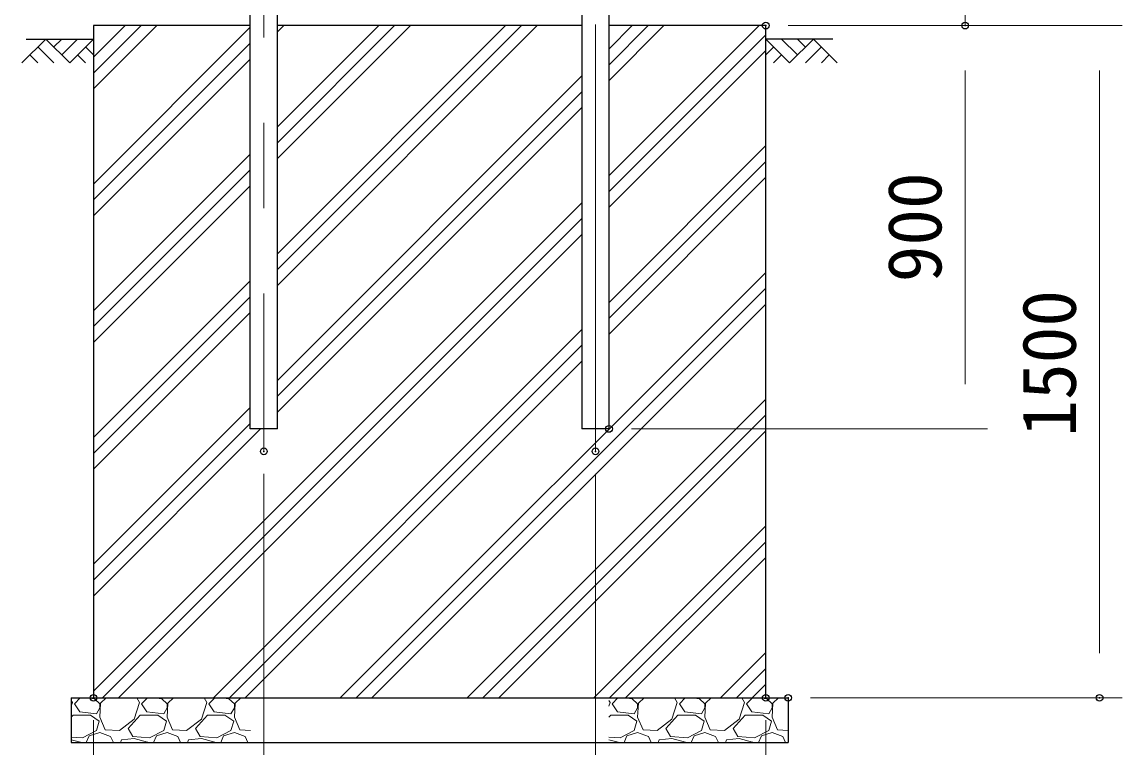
# Model space of a CAD drawing. Units: millimetres, scale not verified. Extents: x -10499 to 10501, y -7424 to 7426.
# Drawn here: x -3014 to -559, y -5706 to -4086 of the extents above; entities that cross this region are included whole.
import ezdxf
from ezdxf.enums import TextEntityAlignment as Align

# ---------------------------------------------------------------- set-up
doc = ezdxf.new("R2010")
doc.units = ezdxf.units.MM
doc.header["$LTSCALE"] = 30
doc.header["$PDMODE"] = 32
doc.header["$PDSIZE"] = 15
doc.linetypes.add('USER1', pattern=[50.8, 31.75, -6.35, 6.35, -6.35])
for name, color, linetype, lineweight in [('0-0_D-DCR-HCH', 7, 'Continuous', 13), ('0-1_D-STR1', 1, 'Continuous', 25), ('0-2_D-STR4', 7, 'Continuous', 25), ('0-3_D-BGD', 7, 'Continuous', 25), ('0-4_D-BMK', 2, 'USER1', 13), ('0-7_D-STR-DIM', 7, 'Continuous', 13)]:
    doc.layers.add(name, color=color, linetype=linetype, lineweight=lineweight)
doc.layers.add('0-9_Defpoints', color=8, linetype='Continuous')
doc.styles.add('ＭＳ ゴシック', font='')
doc.styles.get('ＭＳ ゴシック').set_extended_font_data('MS Gothic')

msp = doc.modelspace()

# ---------------------------------------------------------------- linework, layer by layer
at = {"layer": '0-0_D-DCR-HCH'}
for p, q in [((-2854.48, -4235.91), (-2713, -4094.43)), ((-2854.48, -4200.55), (-2748.36, -4094.43)), ((-2854.48, -4165.2), (-2783.72, -4094.43)), ((-2854.48, -4448.04), (-2504.73, -4098.29)), ((-2444.23, -4108.5), (-2430.16, -4094.43)), ((-2444.23, -4391.34), (-2147.32, -4094.43)), ((-2444.23, -4674.18), (-1864.48, -4094.43)), ((-2444.23, -4355.99), (-2182.67, -4094.43)), ((-2444.23, -4638.83), (-1899.83, -4094.43)), ((-2444.23, -4320.63), (-2218.03, -4094.43)), ((-2444.23, -4603.47), (-1935.19, -4094.43)), ((-1704.23, -4217.03), (-1581.63, -4094.43)), ((-1704.23, -4181.67), (-1616.99, -4094.43)), ((-1704.23, -4146.32), (-1652.34, -4094.43)), ((-1704.23, -4429.16), (-1369.5, -4094.43)), ((-1704.23, -4464.51), (-1354.48, -4114.76)), ((-2960.9, -4124.43), (-3014.11, -4177.65)), ((-2978.64, -4142.17), (-2943, -4177.65)), ((-2960.9, -4124.43), (-2907.69, -4177.65)), ((-2943.16, -4142.17), (-2925.43, -4124.43)), ((-2925.43, -4159.91), (-2889.95, -4124.43)), ((-2907.69, -4177.65), (-2854.48, -4124.43)), ((-2872.21, -4142.17), (-2854.48, -4159.83)), ((-2854.48, -4483.39), (-2504.73, -4133.64)), ((-1301.26, -4177.65), (-1354.48, -4124.43)), ((-1336.74, -4142.17), (-1354.48, -4159.83)), ((-1283.53, -4159.91), (-1319, -4124.43)), ((-1248.05, -4124.43), (-1301.26, -4177.65)), ((-1265.7, -4142.26), (-1283.53, -4124.43)), ((-1230.32, -4142.17), (-1265.95, -4177.65)), ((-1248.05, -4124.43), (-1194.84, -4177.65)), ((-2996.38, -4159.91), (-2978.56, -4177.65)), ((-2889.95, -4159.91), (-2872.13, -4177.65)), ((-2854.48, -4518.75), (-2504.73, -4169)), ((-1704.23, -4499.87), (-1354.48, -4150.12)), ((-1319, -4159.91), (-1336.82, -4177.65)), ((-1212.58, -4159.91), (-1230.4, -4177.65)), ((-2444.23, -4886.32), (-1764.73, -4206.82)), ((-2444.23, -4921.67), (-1764.73, -4242.17)), ((-2444.23, -4957.03), (-1764.73, -4277.53)), ((-1704.23, -4712), (-1354.48, -4362.25)), ((-2854.48, -4730.88), (-2504.73, -4381.13)), ((-2854.48, -4766.24), (-2504.73, -4416.49)), ((-1704.23, -4747.36), (-1354.48, -4397.61)), ((-1704.23, -4782.71), (-1354.48, -4432.96)), ((-2854.48, -4801.59), (-2504.73, -4451.84)), ((-2854.48, -5579.41), (-1764.73, -4489.66)), ((-2834.15, -5594.43), (-1764.73, -4525.01)), ((-2798.79, -5594.43), (-1764.73, -4560.37)), ((-2303.82, -5594.43), (-1354.48, -4645.09)), ((-2854.48, -5013.72), (-2504.73, -4663.97)), ((-2268.46, -5594.43), (-1354.48, -4680.45)), ((-2854.48, -5049.08), (-2504.73, -4699.33)), ((-2854.48, -5084.43), (-2504.73, -4734.68)), ((-2233.11, -5594.43), (-1354.48, -4715.81)), ((-2586.66, -5594.43), (-1764.73, -4772.5)), ((-2551.3, -5594.43), (-1764.73, -4807.86)), ((-2515.95, -5594.43), (-1764.73, -4843.21)), ((-2020.97, -5594.43), (-1354.48, -4927.94)), ((-2854.48, -5296.57), (-2504.73, -4946.82)), ((-2854.48, -5331.92), (-2504.73, -4982.17)), ((-1985.62, -5594.43), (-1354.48, -4963.29)), ((-2854.48, -5367.28), (-2481.63, -4994.43)), ((-1950.26, -5594.43), (-1354.48, -4998.65)), ((-1738.13, -5594.43), (-1354.48, -5210.78)), ((-1702.78, -5594.43), (-1354.48, -5246.14)), ((-1667.42, -5594.43), (-1354.48, -5281.49)), ((-1455.29, -5594.43), (-1354.48, -5493.62)), ((-1419.93, -5594.43), (-1354.48, -5528.98)), ((-1384.58, -5594.43), (-1354.48, -5564.33)), ((-2884.16, -5594.43), (-2897.27, -5607.54)), ((-2852.27, -5597.04), (-2869.64, -5594.43)), ((-2826.06, -5594.43), (-2838.77, -5606.04)), ((-2751.77, -5604.54), (-2757.95, -5594.43)), ((-2734.16, -5594.43), (-2747.27, -5607.54)), ((-2702.27, -5597.04), (-2719.64, -5594.43)), ((-2676.06, -5594.43), (-2688.77, -5606.04)), ((-2601.77, -5604.54), (-2607.95, -5594.43)), ((-2584.16, -5594.43), (-2597.27, -5607.54)), ((-2552.27, -5597.04), (-2569.64, -5594.43)), ((-2526.06, -5594.43), (-2538.77, -5606.04)), ((-1684.16, -5594.43), (-1697.27, -5607.54)), ((-1652.27, -5597.04), (-1669.64, -5594.43)), ((-1626.06, -5594.43), (-1638.77, -5606.04)), ((-1551.77, -5604.54), (-1557.95, -5594.43)), ((-1534.16, -5594.43), (-1547.27, -5607.54)), ((-1502.27, -5597.04), (-1519.64, -5594.43)), ((-1476.06, -5594.43), (-1488.77, -5606.04)), ((-1401.77, -5604.54), (-1407.95, -5594.43)), ((-1384.16, -5594.43), (-1397.27, -5607.54)), ((-1352.27, -5597.04), (-1369.64, -5594.43)), ((-1326.06, -5594.43), (-1338.77, -5606.04)), ((-2901.77, -5604.54), (-2904.48, -5600.11)), ((-2904.48, -5613), (-2901.77, -5604.54)), ((-2897.27, -5607.54), (-2885.27, -5625.54)), ((-2840.27, -5607.54), (-2852.27, -5597.04)), ((-2847.77, -5630.04), (-2840.27, -5616.54)), ((-2838.77, -5606.04), (-2840.27, -5637.54)), ((-2840.27, -5616.54), (-2840.27, -5607.54)), ((-2763.77, -5642.04), (-2751.77, -5604.54)), ((-2747.27, -5607.54), (-2735.27, -5625.54)), ((-2690.27, -5607.54), (-2702.27, -5597.04)), ((-2697.77, -5630.04), (-2690.27, -5616.54)), ((-2688.77, -5606.04), (-2690.27, -5637.54)), ((-2690.27, -5616.54), (-2690.27, -5607.54)), ((-2613.77, -5642.04), (-2601.77, -5604.54)), ((-2597.27, -5607.54), (-2585.27, -5625.54)), ((-2540.27, -5607.54), (-2552.27, -5597.04)), ((-2547.77, -5630.04), (-2540.27, -5616.54)), ((-2538.77, -5606.04), (-2540.27, -5637.54)), ((-2540.27, -5616.54), (-2540.27, -5607.54)), ((-1701.77, -5604.54), (-1704.48, -5600.11)), ((-1704.48, -5613), (-1701.77, -5604.54)), ((-1697.27, -5607.54), (-1685.27, -5625.54)), ((-1640.27, -5607.54), (-1652.27, -5597.04)), ((-1647.77, -5630.04), (-1640.27, -5616.54)), ((-1638.77, -5606.04), (-1640.27, -5637.54)), ((-1640.27, -5616.54), (-1640.27, -5607.54)), ((-1563.77, -5642.04), (-1551.77, -5604.54)), ((-1547.27, -5607.54), (-1535.27, -5625.54)), ((-1490.27, -5607.54), (-1502.27, -5597.04)), ((-1497.77, -5630.04), (-1490.27, -5616.54)), ((-1488.77, -5606.04), (-1490.27, -5637.54)), ((-1490.27, -5616.54), (-1490.27, -5607.54)), ((-1413.77, -5642.04), (-1401.77, -5604.54)), ((-1397.27, -5607.54), (-1385.27, -5625.54)), ((-1340.27, -5607.54), (-1352.27, -5597.04)), ((-1347.77, -5630.04), (-1340.27, -5616.54)), ((-1338.77, -5606.04), (-1340.27, -5637.54)), ((-1340.27, -5616.54), (-1340.27, -5607.54)), ((-2904.48, -5637.71), (-2900.27, -5633.04)), ((-2900.27, -5633.04), (-2861.27, -5633.04)), ((-2885.27, -5625.54), (-2847.77, -5630.04)), ((-2861.27, -5633.04), (-2841.77, -5646.54)), ((-2840.27, -5637.54), (-2828.27, -5666.04)), ((-2796.77, -5667.54), (-2763.77, -5642.04)), ((-2777.27, -5663.04), (-2750.27, -5633.04)), ((-2750.27, -5633.04), (-2711.27, -5633.04)), ((-2735.27, -5625.54), (-2697.77, -5630.04)), ((-2711.27, -5633.04), (-2691.77, -5646.54)), ((-2690.27, -5637.54), (-2678.27, -5666.04)), ((-2646.77, -5667.54), (-2613.77, -5642.04)), ((-2627.27, -5663.04), (-2600.27, -5633.04)), ((-2600.27, -5633.04), (-2561.27, -5633.04)), ((-2585.27, -5625.54), (-2547.77, -5630.04)), ((-2561.27, -5633.04), (-2541.77, -5646.54)), ((-2540.27, -5637.54), (-2528.27, -5666.04)), ((-1704.48, -5637.71), (-1700.27, -5633.04)), ((-1700.27, -5633.04), (-1661.27, -5633.04)), ((-1685.27, -5625.54), (-1647.77, -5630.04)), ((-1661.27, -5633.04), (-1641.77, -5646.54)), ((-1640.27, -5637.54), (-1628.27, -5666.04)), ((-1596.77, -5667.54), (-1563.77, -5642.04)), ((-1577.27, -5663.04), (-1550.27, -5633.04)), ((-1550.27, -5633.04), (-1511.27, -5633.04)), ((-1535.27, -5625.54), (-1497.77, -5630.04)), ((-1511.27, -5633.04), (-1491.77, -5646.54)), ((-1490.27, -5637.54), (-1478.27, -5666.04)), ((-1446.77, -5667.54), (-1413.77, -5642.04)), ((-1427.27, -5663.04), (-1400.27, -5633.04)), ((-1400.27, -5633.04), (-1361.27, -5633.04)), ((-1385.27, -5625.54), (-1347.77, -5630.04)), ((-1361.27, -5633.04), (-1341.77, -5646.54)), ((-1340.27, -5637.54), (-1328.27, -5666.04)), ((-2847.77, -5667.54), (-2879.27, -5684.04)), ((-2841.77, -5646.54), (-2847.77, -5667.54)), ((-2828.27, -5666.04), (-2796.77, -5667.54)), ((-2766.77, -5681.04), (-2777.27, -5663.04)), ((-2697.77, -5667.54), (-2729.27, -5684.04)), ((-2691.77, -5646.54), (-2697.77, -5667.54)), ((-2678.27, -5666.04), (-2646.77, -5667.54)), ((-2616.77, -5681.04), (-2627.27, -5663.04)), ((-2547.77, -5667.54), (-2579.27, -5684.04)), ((-2541.77, -5646.54), (-2547.77, -5667.54)), ((-2528.27, -5666.04), (-2504.48, -5667.17)), ((-1647.77, -5667.54), (-1679.27, -5684.04)), ((-1641.77, -5646.54), (-1647.77, -5667.54)), ((-1628.27, -5666.04), (-1596.77, -5667.54)), ((-1566.77, -5681.04), (-1577.27, -5663.04)), ((-1497.77, -5667.54), (-1529.27, -5684.04)), ((-1491.77, -5646.54), (-1497.77, -5667.54)), ((-1478.27, -5666.04), (-1446.77, -5667.54)), ((-1416.77, -5681.04), (-1427.27, -5663.04)), ((-1347.77, -5667.54), (-1379.27, -5684.04)), ((-1341.77, -5646.54), (-1347.77, -5667.54)), ((-1328.27, -5666.04), (-1304.48, -5667.17)), ((-2879.27, -5684.04), (-2904.48, -5682.02)), ((-2883.77, -5693.04), (-2904.48, -5687.86)), ((-2883.49, -5694.43), (-2883.77, -5693.04)), ((-2870.65, -5694.43), (-2864.27, -5679.54)), ((-2864.27, -5679.54), (-2840.27, -5672.04)), ((-2840.27, -5672.04), (-2816.27, -5681.04)), ((-2816.27, -5681.04), (-2810.09, -5694.43)), ((-2794.48, -5694.43), (-2792.27, -5688.54)), ((-2763.77, -5685.54), (-2792.27, -5688.54)), ((-2729.27, -5684.04), (-2766.77, -5681.04)), ((-2733.77, -5693.04), (-2763.77, -5685.54)), ((-2733.49, -5694.43), (-2733.77, -5693.04)), ((-2720.65, -5694.43), (-2714.27, -5679.54)), ((-2714.27, -5679.54), (-2690.27, -5672.04)), ((-2690.27, -5672.04), (-2666.27, -5681.04)), ((-2666.27, -5681.04), (-2660.09, -5694.43)), ((-2644.48, -5694.43), (-2642.27, -5688.54)), ((-2613.77, -5685.54), (-2642.27, -5688.54)), ((-2579.27, -5684.04), (-2616.77, -5681.04)), ((-2583.77, -5693.04), (-2613.77, -5685.54)), ((-2583.49, -5694.43), (-2583.77, -5693.04)), ((-2570.65, -5694.43), (-2564.27, -5679.54)), ((-2564.27, -5679.54), (-2540.27, -5672.04)), ((-2540.27, -5672.04), (-2516.27, -5681.04)), ((-2516.27, -5681.04), (-2510.09, -5694.43)), ((-1679.27, -5684.04), (-1704.48, -5682.02)), ((-1683.77, -5693.04), (-1704.48, -5687.86)), ((-1683.49, -5694.43), (-1683.77, -5693.04)), ((-1670.65, -5694.43), (-1664.27, -5679.54)), ((-1664.27, -5679.54), (-1640.27, -5672.04)), ((-1640.27, -5672.04), (-1616.27, -5681.04)), ((-1616.27, -5681.04), (-1610.09, -5694.43)), ((-1594.48, -5694.43), (-1592.27, -5688.54)), ((-1563.77, -5685.54), (-1592.27, -5688.54)), ((-1529.27, -5684.04), (-1566.77, -5681.04)), ((-1533.77, -5693.04), (-1563.77, -5685.54)), ((-1533.49, -5694.43), (-1533.77, -5693.04)), ((-1520.65, -5694.43), (-1514.27, -5679.54)), ((-1514.27, -5679.54), (-1490.27, -5672.04)), ((-1490.27, -5672.04), (-1466.27, -5681.04)), ((-1466.27, -5681.04), (-1460.09, -5694.43)), ((-1444.48, -5694.43), (-1442.27, -5688.54)), ((-1413.77, -5685.54), (-1442.27, -5688.54)), ((-1379.27, -5684.04), (-1416.77, -5681.04)), ((-1383.77, -5693.04), (-1413.77, -5685.54)), ((-1383.49, -5694.43), (-1383.77, -5693.04)), ((-1370.65, -5694.43), (-1364.27, -5679.54)), ((-1364.27, -5679.54), (-1340.27, -5672.04)), ((-1340.27, -5672.04), (-1316.27, -5681.04)), ((-1316.27, -5681.04), (-1310.09, -5694.43))]:
    msp.add_line(p, q, dxfattribs=at)
at = {"layer": '0-1_D-STR1'}
for p, q in [((-1704.23, -4994.43), (-1704.23, 4314.57)), ((-1764.73, -3894.43), (-1764.73, -4994.43)), ((-2504.73, -4994.43), (-2504.73, -4047.88)), ((-2444.23, -4994.43), (-2444.23, -4047.88)), ((-2444.23, -4994.43), (-2504.73, -4994.43)), ((-1704.23, -4994.43), (-1764.73, -4994.43))]:
    msp.add_line(p, q, dxfattribs=at)
at = {"layer": '0-2_D-STR4'}
for p, q in [((-2504.73, -4094.43), (-2854.48, -4094.43)), ((-2854.48, -4094.43), (-2854.48, -5594.43)), ((-1764.73, -4094.43), (-2444.23, -4094.43)), ((-1354.48, -4094.43), (-1704.23, -4094.43)), ((-1354.48, -5594.43), (-1354.48, -4094.43)), ((-2904.48, -5594.43), (-1304.48, -5594.43)), ((-2904.48, -5594.43), (-2904.48, -5694.43)), ((-1304.48, -5594.43), (-1304.48, -5694.43)), ((-2904.48, -5694.43), (-1304.48, -5694.43))]:
    msp.add_line(p, q, dxfattribs=at)
at = {"layer": '0-3_D-BGD'}
for p, q in [((-3004.48, -4124.43), (-2854.48, -4124.43)), ((-1204.48, -4124.43), (-1354.48, -4124.43))]:
    msp.add_line(p, q, dxfattribs=at)
at = {"layer": '0-4_D-BMK'}
for p, q in [((-2474.48, 5975.57), (-2474.48, -5044.43)), ((-1734.48, -5044.43), (-1734.48, 4355.86))]:
    msp.add_line(p, q, dxfattribs=at)
at = {"layer": '0-7_D-STR-DIM'}
for p, q in [((-909.48, -4094.43), (-909.48, -3844.43)), ((-1304.48, -4094.43), (-859.48, -4094.43)), ((-1304.48, -4094.43), (-859.48, -4094.43)), ((-1304.48, -4094.43), (-559.48, -4094.43)), ((-909.48, -4894.43), (-909.48, -4194.43)), ((-909.48, -4194.43), (-909.48, -4294.43)), ((-609.48, -4194.43), (-609.48, -5494.43)), ((-1654.23, -4994.43), (-859.48, -4994.43)), ((-2474.48, -5094.43), (-2474.48, -6041.75)), ((-1734.48, -5094.43), (-1734.48, -6041.75)), ((-1254.48, -5594.43), (-559.48, -5594.43)), ((-2854.48, -5644.43), (-2854.48, -6341.75)), ((-1354.48, -5644.43), (-1354.48, -6341.75))]:
    msp.add_line(p, q, dxfattribs=at)
at = {"layer": '0-9_Defpoints'}
for p in [(-1354.48, -4094.43), (-909.48, -4094.43), (-1704.23, -4994.43), (-2474.48, -5044.43), (-1734.48, -5044.43), (-2854.48, -5594.43), (-1354.48, -5594.43), (-1304.48, -5594.43), (-609.48, -5594.43)]:
    msp.add_point(p, dxfattribs=at)

# ---------------------------------------------------------------- texts
at = {"layer": '0-7_D-STR-DIM', "style": 'ＭＳ ゴシック'}
for s, p in [('900', (-926.35, -4667.25)), ('1500', (-626.35, -5011.68))]:
    msp.add_text(s, height=120.3, rotation=90, dxfattribs=at).set_placement(p, align=Align.BOTTOM_LEFT)

doc.saveas('drawing.dxf')
